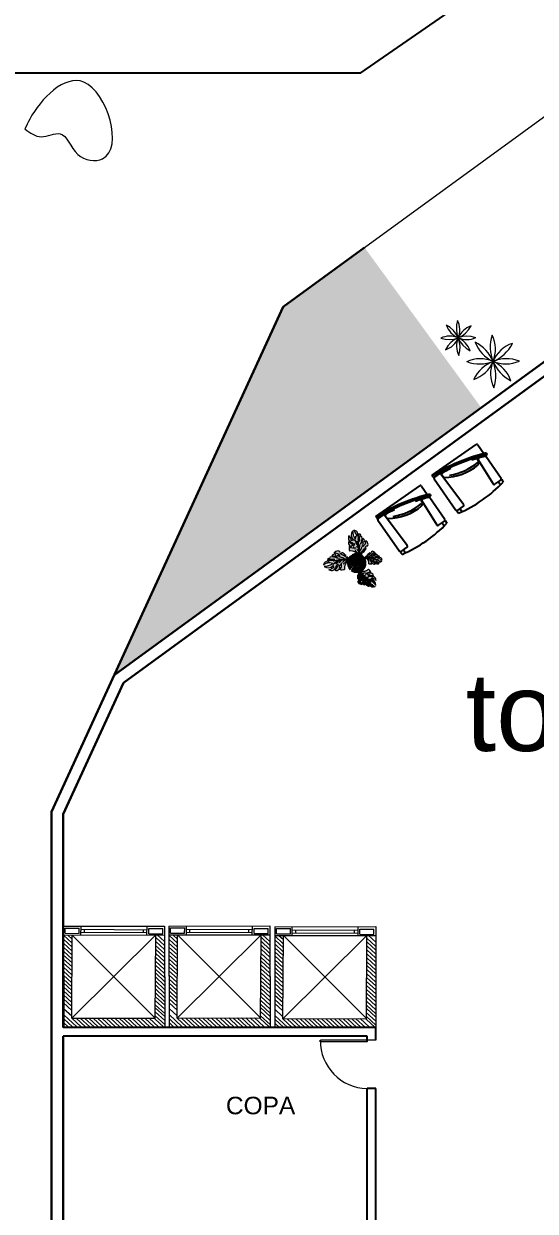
# Model space of a CAD drawing. Header units: metres. Extents: x 7 to 327053, y 40 to 7393807.
# Drawn here: x 326065.83 to 326074.59, y 7392806.51 to 7392826.85 of the extents above; entities that cross this region are included whole.
import ezdxf

# ---------------------------------------------------------------- set-up
doc = ezdxf.new("R2010")
doc.units = ezdxf.units.M
doc.linetypes.add('CONTINUA', pattern=[0])
doc.linetypes.add('DASHED', pattern=[19.05, 12.7, -6.35])
doc.layers.get('0').update_dxf_attribs({"lineweight": 18})
for name, color, linetype, lineweight in [('ESQUADRIA', 2, 'Continuous', 15), ('estofado', 7, 'Continuous', 25), ('linagrossa', 7, 'Continuous', 25), ('MÓVEIS', 7, 'Continuous', 13), ('PAREDE EXTERNA', 6, 'Continuous', 30), ('PAREDE INTERNA', 181, 'Continuous', 25), ('PISO', 254, 'Continuous', 9)]:
    doc.layers.add(name, color=color, linetype=linetype, lineweight=lineweight)
for name, color, linetype in [('MEBEL', 7, 'DASHED'), ('Piscina', 141, 'Continuous'), ('TEXTO', 2, 'Continuous')]:
    doc.layers.add(name, color=color, linetype=linetype)
doc.styles.get("Standard").update_dxf_attribs({"font": 'arial.ttf'})

# ---------------------------------------------------------------- blocks, each defined once
blk = doc.blocks.new('new block.dwg poltrona')
at = {"layer": 'MEBEL', "color": 7, "linetype": 'Continuous', "ltscale": 0.7}
for p, q in [((-704, 950), (-828, 516)), ((-703, 444), (-547, 904)), ((-695, 962), (-679, 1017)), ((-560, 929), (-679, 963)), ((-631, 950), (-614, 1011)), ((48, 734), (-109, 104)), ((27, 66), (205, 690)), ((192, 715), (72, 749)), ((144, 728), (161, 790)), ((144, 728), (161, 790)), ((204, 705), (219, 760)), ((204, 705), (205, 711)), ((-896, 276), (-846, 451)), ((-885, 480), (-867, 504)), ((0, 0), (-883, 252)), ((-95, 80), (2, 52)), ((10, 28), (0, 0)), ((10, 28), (18, 54))]:
    blk.add_line(p, q, dxfattribs=at)
for centre, radius, start, end in [((-685, 944), 20, 74.0623, 164.0623), ((-847, -1272), 2295, 62.3176, 85.807), ((-566, 910), 20, 341.2493, 74.0623), ((67, 730), 20, 74.0623, 166.8753), ((186, 695), 20, 344.0623, 74.0623), ((1160, 3194), 3398, 232.9996, 250.0441), ((1160, 3194), 3368, 232.9996, 250.0441), ((-856, -521), 1026, 88.4288, 90.6413), ((-809, 511), 20, 164.0623, 233.737), ((1160, 3194), 3348, 233.737, 235.5624), ((-722, 449), 20, 235.5624, 344.0623), ((-685, 424), 20, 166.0258, 236.345), ((-557, 392), 152, 147.8366, 166.0258), ((1160, 3194), 3348, 236.345, 237.7818), ((-643, 446), 50, 79.6415, 147.8366), ((-856, -521), 1006, 48.2769, 79.2573), ((-795, -385), 895, 39.3754, 79.6415), ((-877, 271), 20, 164.0623, 254.0876), ((1160, 3194), 3348, 244.2937, 247.2111), ((-129, 126), 20, 247.2111, 330.3808), ((-202, 167), 103, 330.3808, 2.1619), ((-89, 99), 20, 166.0798, 254.0623), ((-119, 170), 20, 2.1619, 39.3754), ((8, 71), 20, 254.0623, 344.0623)]:
    blk.add_arc(centre, radius, start, end, dxfattribs=at)
blk = doc.blocks.new('planta coqueiro')
at = {"layer": 'estofado', "ltscale": 0.1}
h = blk.add_hatch(color=75, dxfattribs=at)
h.set_gradient(color1=(108, 164, 86), color2=(102, 154, 81), one_color=1, tint=0.46, name='CYLINDER')
h.paths.add_polyline_path([(-1182.099, -50.289, 0.033062), (-1182.098, -50.233, -0.981895), (-1182.101, -50.198, 0.048855), (-1182.119, -50.117, -1.138233), (-1182.135, -50.077, 0.018864), (-1182.149, -50.048, 0.208979), (-1182.229, -50.035, -0.346636), (-1182.188, -50.146, -0.418428), (-1182.207, -50.127, 0.046427), (-1182.209, -50.105, -0.994855), (-1182.223, -50.067, 0.044381), (-1182.235, -50.05, 0.18118), (-1182.289, -50.043, -0.18833), (-1182.24, -50.143, 0.191426), (-1182.327, -50.038, -1.174476), (-1182.355, -50.033, 0.140528), (-1182.389, -50.049, -0.125367), (-1182.309, -50.107, -2.245001), (-1182.316, -50.124, -0.031976), (-1182.326, -50.122, 0.181425), (-1182.437, -50.046, 0.094503), (-1182.497, -50.069, -0.138196), (-1182.421, -50.091, -1.074478), (-1182.396, -50.11, -0.088291), (-1182.367, -50.152, -0.144087), (-1182.502, -50.093, 0.388768), (-1182.376, -50.186, -0.041945), (-1182.389, -50.194, -1.340573), (-1182.416, -50.203, -0.196063), (-1182.481, -50.189, 0.307628), (-1182.422, -50.247, 0.111291), (-1182.322, -50.218, -0.314907), (-1182.298, -50.23, -0.122145), (-1182.409, -50.261, 0.291545), (-1182.346, -50.298, 0.043027), (-1182.312, -50.288, -1.339402), (-1182.279, -50.271, 0.060072), (-1182.241, -50.24, -0.231117), (-1182.338, -50.314, 0.11449), (-1182.276, -50.362, -0.376746), (-1182.111, -50.305, 0.228124), (-1182.371, -50.167, -0.2613)])
h = blk.add_hatch(color=75, dxfattribs=at)
h.set_gradient(color1=(108, 164, 86), color2=(79, 120, 63), one_color=1, tint=0.36, name='CYLINDER')
h.paths.add_polyline_path([(-1181.861, -50.136, -0.314907), (-1181.873, -50.16, -0.122145), (-1181.904, -50.049, 0.291545), (-1181.941, -50.112, 0.043027), (-1181.931, -50.146, -1.339402), (-1181.914, -50.179, 0.060072), (-1181.883, -50.217, -0.231117), (-1181.957, -50.12, 0.11449), (-1182.005, -50.182, -0.376746), (-1181.948, -50.347, 0.228124), (-1181.81, -50.087, -0.2613), (-1181.932, -50.359, 0.033062), (-1181.876, -50.36, -0.981895), (-1181.841, -50.357, 0.048855), (-1181.76, -50.339, -1.138233), (-1181.72, -50.323, 0.018864), (-1181.691, -50.309, 0.208979), (-1181.678, -50.229, -0.346636), (-1181.789, -50.27, -0.418428), (-1181.77, -50.25, 0.046427), (-1181.748, -50.249, -0.994855), (-1181.71, -50.235, 0.044381), (-1181.693, -50.223, 0.18118), (-1181.686, -50.169, -0.18833), (-1181.786, -50.218, 0.191426), (-1181.681, -50.131, -1.174476), (-1181.676, -50.103, 0.140528), (-1181.692, -50.069, -0.125367), (-1181.75, -50.149, -2.245001), (-1181.767, -50.142, -0.031976), (-1181.765, -50.132, 0.181425), (-1181.689, -50.021, 0.094503), (-1181.712, -49.961, -0.138196), (-1181.734, -50.037, -1.074478), (-1181.753, -50.062, -0.088291), (-1181.795, -50.091, -0.144087), (-1181.736, -49.956, 0.388768), (-1181.829, -50.082, -0.041945), (-1181.837, -50.069, -1.340573), (-1181.846, -50.042, -0.196063), (-1181.832, -49.977, 0.307628), (-1181.89, -50.036, 0.111291)])
h = blk.add_hatch(color=35, dxfattribs=at)
h.set_gradient(color1=(166, 115, 84), color2=(109, 75, 55), one_color=1, tint=0.32, name='INVCYLINDER')
h.paths.add_polyline_path([(-1182.059, -50.411, 0.893253), (-1182.047, -50.407, 0.378604), (-1182.371, -50.167, -0.322151)])
h = blk.add_hatch(color=35, dxfattribs=at)
h.set_gradient(color1=(166, 115, 84), color2=(109, 75, 55), one_color=1, tint=0.32, name='INVCYLINDER')
h.paths.add_polyline_path([(-1181.81, -50.087, -0.309503), (-1182.039, -50.395, 0.839346), (-1182.034, -50.408, 0.363207)])
h = blk.add_hatch(color=9, dxfattribs=at)
h.set_gradient(color1=(185, 193, 193), color2=(81, 92, 92), one_color=1, tint=0.34, name='CURVED')
h.paths.add_polyline_path([(-1182.11, -50.307, 0.00155), (-1182.111, -50.305, 0.067559), (-1182.145, -50.296, 0.253608), (-1182.202, -50.432, -0.036817), (-1182.173, -50.425, -0.290631)])
h = blk.add_hatch(color=9, dxfattribs=at)
h.set_gradient(color1=(185, 193, 193), color2=(81, 92, 92), one_color=1, tint=0.34, name='CURVED')
h.paths.add_polyline_path([(-1182.172, -50.435, 0.03292), (-1182.2, -50.443, 0.221446), (-1182.125, -50.55, -0.019377), (-1182.1, -50.536, -0.005069), (-1182.098, -50.531, -0.256969)])
h = blk.add_hatch(color=33, dxfattribs=at)
h.set_gradient(color1=(179, 165, 128), color2=(150, 134, 90), one_color=1, tint=0.47)
h.paths.add_polyline_path([(-1182.159, -50.413, 1), (-1182.172, -50.413, 1)])
h = blk.add_hatch(color=33, dxfattribs=at)
h.set_gradient(color1=(179, 165, 128), color2=(150, 134, 90), one_color=1, tint=0.47)
h.paths.add_polyline_path([(-1182.13, -50.451, 1), (-1182.162, -50.451, 1)])
h = blk.add_hatch(color=33, dxfattribs=at)
h.set_gradient(color1=(179, 165, 128), color2=(150, 134, 90), one_color=1, tint=0.47)
h.paths.add_polyline_path([(-1182.144, -50.34, 1), (-1182.131, -50.34, 1)])
h = blk.add_hatch(color=33, dxfattribs=at)
h.set_gradient(color1=(179, 165, 128), color2=(150, 134, 90), one_color=1, tint=0.47)
edge = h.paths.add_edge_path()
edge.add_spline(control_points=[(-1182.129, -50.39), (-1182.13, -50.395), (-1182.133, -50.406), (-1182.111, -50.409), (-1182.1, -50.399), (-1182.085, -50.384), (-1182.102, -50.375), (-1182.103, -50.359), (-1182.119, -50.357), (-1182.127, -50.364), (-1182.137, -50.376), (-1182.126, -50.379), (-1182.128, -50.385), (-1182.129, -50.39)], knot_values=[0, 0, 0, 0, 0.013257, 0.026829, 0.049794, 0.061679, 0.077395, 0.091145, 0.103762, 0.116513, 0.127768, 0.131661, 0.143887, 0.143887, 0.143887, 0.143887], degree=3, periodic=0)
h = blk.add_hatch(color=33, dxfattribs=at)
h.set_gradient(color1=(179, 165, 128), color2=(150, 134, 90), one_color=1, tint=0.47)
h.paths.add_polyline_path([(-1182.121, -50.322, 1), (-1182.107, -50.322, 1)])
h = blk.add_hatch(color=35, dxfattribs=at)
h.set_gradient(color1=(166, 115, 84), color2=(109, 75, 55), one_color=1, tint=0.32, name='INVCYLINDER')
h.paths.add_polyline_path([(-1181.981, -50.403, 0.597045), (-1181.985, -50.4, 0.455658), (-1182.062, -50.79, -0.387777)])
h = blk.add_hatch(color=33, dxfattribs=at)
h.set_gradient(color1=(179, 165, 128), color2=(150, 134, 90), one_color=1, tint=0.47)
h.paths.add_polyline_path([(-1182.097, -50.413, 1), (-1182.11, -50.413, 1)])
h = blk.add_hatch(color=9, dxfattribs=at)
h.set_gradient(color1=(185, 193, 193), color2=(81, 92, 92), one_color=1, tint=0.34, name='CURVED')
h.paths.add_polyline_path([(-1181.946, -50.343, 0.06904), (-1181.938, -50.308, 0.288006), (-1182.098, -50.27, -0.011646), (-1182.099, -50.289, -0.009266), (-1182.093, -50.299, -0.341204)])
h = blk.add_hatch(color=33, dxfattribs=at)
h.set_gradient(color1=(179, 165, 128), color2=(150, 134, 90), one_color=1, tint=0.47)
h.paths.add_polyline_path([(-1182.076, -50.401, 1), (-1182.095, -50.401, 1)])
h = blk.add_hatch(color=33, dxfattribs=at)
h.set_gradient(color1=(179, 165, 128), color2=(150, 134, 90), one_color=1, tint=0.47)
h.paths.add_polyline_path([(-1182.075, -50.437, 1), (-1182.088, -50.437, 1)])
h = blk.add_hatch(color=9, dxfattribs=at)
h.set_gradient(color1=(185, 193, 193), color2=(81, 92, 92), one_color=1, tint=0.34, name='CURVED')
h.paths.add_polyline_path([(-1181.925, -50.436, -0.449638), (-1182.083, -50.536, 0.000699), (-1182.084, -50.537, 0.072477), (-1182.073, -50.568, 0.40511), (-1181.897, -50.445, 0.032975)])
h = blk.add_hatch(color=33, dxfattribs=at)
h.set_gradient(color1=(179, 165, 128), color2=(150, 134, 90), one_color=1, tint=0.47)
h.paths.add_polyline_path([(-1182.059, -50.452, 1), (-1182.079, -50.452, 1)])
h = blk.add_hatch(color=33, dxfattribs=at)
h.set_gradient(color1=(179, 165, 128), color2=(150, 134, 90), one_color=1, tint=0.47)
h.paths.add_polyline_path([(-1182.077, -50.311, 1), (-1182.045, -50.311, 1)])
h = blk.add_hatch(color=33, dxfattribs=at)
h.set_gradient(color1=(179, 165, 128), color2=(150, 134, 90), one_color=1, tint=0.47)
h.paths.add_polyline_path([(-1182.056, -50.426, 1), (-1182.069, -50.426, 1)])
h = blk.add_hatch(color=33, dxfattribs=at)
h.set_gradient(color1=(179, 165, 128), color2=(150, 134, 90), one_color=1, tint=0.47)
h.paths.add_polyline_path([(-1182.03, -50.375, 1), (-1182.05, -50.375, 1)])
h = blk.add_hatch(color=33, dxfattribs=at)
h.set_gradient(color1=(179, 165, 128), color2=(150, 134, 90), one_color=1, tint=0.47)
h.paths.add_polyline_path([(-1182.035, -50.42, 1), (-1182.048, -50.42, 1)])
h = blk.add_hatch(color=33, dxfattribs=at)
h.set_gradient(color1=(179, 165, 128), color2=(150, 134, 90), one_color=1, tint=0.47)
h.paths.add_polyline_path([(-1182.024, -50.337, 1), (-1181.992, -50.337, 1)])
h = blk.add_hatch(color=33, dxfattribs=at)
h.set_gradient(color1=(179, 165, 128), color2=(150, 134, 90), one_color=1, tint=0.47)
h.paths.add_polyline_path([(-1182.007, -50.444, 1), (-1182.02, -50.444, 1)])
h = blk.add_hatch(color=35, dxfattribs=at)
h.set_gradient(color1=(166, 115, 84), color2=(109, 75, 55), one_color=1, tint=0.32, name='INVCYLINDER')
h.paths.add_polyline_path([(-1181.763, -50.601, 0.456534), (-1182.009, -50.428, 0.533976), (-1182.008, -50.431, -0.385852)])
h = blk.add_hatch(color=33, dxfattribs=at)
h.set_gradient(color1=(179, 165, 128), color2=(150, 134, 90), one_color=1, tint=0.47)
h.paths.add_polyline_path([(-1181.985, -50.442, 1), (-1182.004, -50.442, 1)])
h = blk.add_hatch(color=33, dxfattribs=at)
h.set_gradient(color1=(179, 165, 128), color2=(150, 134, 90), one_color=1, tint=0.47)
h.paths.add_polyline_path([(-1181.944, -50.396, 1), (-1181.964, -50.396, 1)])
h = blk.add_hatch(color=33, dxfattribs=at)
h.set_gradient(color1=(179, 165, 128), color2=(150, 134, 90), one_color=1, tint=0.47)
h.paths.add_polyline_path([(-1181.932, -50.451, 1), (-1181.964, -50.451, 1)])
h = blk.add_hatch(color=33, dxfattribs=at)
h.set_gradient(color1=(179, 165, 128), color2=(150, 134, 90), one_color=1, tint=0.47)
h.paths.add_polyline_path([(-1181.926, -50.41, 1), (-1181.946, -50.41, 1)])
h = blk.add_hatch(color=9, dxfattribs=at)
h.set_gradient(color1=(185, 193, 193), color2=(81, 92, 92), one_color=1, tint=0.34, name='CURVED')
h.paths.add_polyline_path([(-1181.932, -50.359, -0.003321), (-1181.936, -50.361, -0.134103), (-1181.923, -50.426, -0.036923), (-1181.895, -50.433, 0.121396), (-1181.904, -50.36, -0.016535)])
h = blk.add_hatch(color=75, dxfattribs=at)
h.set_gradient(color1=(108, 164, 86), color2=(154, 193, 138), one_color=1, tint=0.65, name='HEMISPHERICAL')
h.paths.add_polyline_path([(-1181.772, -50.481, -0.346636), (-1181.696, -50.493, 0.208979), (-1181.715, -50.443, 0.018864), (-1181.735, -50.438, -1.138233), (-1181.763, -50.433, 0.048855), (-1181.816, -50.431, -0.981895), (-1181.84, -50.434, 0.033062), (-1181.875, -50.442, -0.2613), (-1181.763, -50.601, 0.228124), (-1181.884, -50.451, -0.376746), (-1181.9, -50.564, 0.11449), (-1181.862, -50.597, -0.231117), (-1181.826, -50.526, 0.060072), (-1181.841, -50.554, -1.339402), (-1181.848, -50.578, 0.043027), (-1181.85, -50.6, 0.291545), (-1181.819, -50.637, -0.122145), (-1181.813, -50.561, -0.314907), (-1181.802, -50.575, 0.111291), (-1181.808, -50.643, 0.307628), (-1181.764, -50.673, -0.196063), (-1181.781, -50.634, -1.340573), (-1181.778, -50.615, -0.041945), (-1181.775, -50.606, 0.388768), (-1181.7, -50.675, -0.144087), (-1181.754, -50.596, -0.088291), (-1181.724, -50.61, -1.074478), (-1181.708, -50.623, -0.138196), (-1181.685, -50.669, 0.094503), (-1181.678, -50.628, 0.181425), (-1181.74, -50.566, -0.031976), (-1181.742, -50.56, -2.245001), (-1181.733, -50.553, -0.125367), (-1181.685, -50.598, 0.140528), (-1181.68, -50.573, -1.174476), (-1181.686, -50.556, 0.191426), (-1181.764, -50.514, -0.18833), (-1181.694, -50.533, 0.18118), (-1181.705, -50.499, 0.044381), (-1181.718, -50.493, -0.994855), (-1181.743, -50.489, 0.046425), (-1181.758, -50.491, -0.418546)])
h = blk.add_hatch(color=75, dxfattribs=at)
h.set_gradient(color1=(108, 164, 86), color2=(128, 178, 108), one_color=1, tint=0.56, name='CYLINDER')
h.paths.add_polyline_path([(-1182.107, -50.557, -0.021499), (-1182.1, -50.536, 0.033062), (-1182.142, -50.561, -0.981895), (-1182.166, -50.579, 0.048855), (-1182.216, -50.63, -1.138233), (-1182.238, -50.661, 0.018864), (-1182.253, -50.684, 0.208979), (-1182.225, -50.749, -0.346636), (-1182.163, -50.667, -0.218356), (-1182.116, -50.605, -0.045186), (-1182.108, -50.558, -0.00127), (-1182.108, -50.558, -0.001036)])
h = blk.add_hatch(color=75, dxfattribs=at)
h.set_gradient(color1=(108, 164, 86), color2=(128, 178, 108), one_color=1, tint=0.56, name='CYLINDER')
h.paths.add_polyline_path([(-1182.168, -50.69, 0.046427), (-1182.183, -50.702, -0.994855), (-1182.204, -50.729, 0.044381), (-1182.211, -50.746, 0.18118), (-1182.191, -50.789, -0.18833), (-1182.141, -50.707, 0.191426), (-1182.177, -50.818, -0.461932), (-1182.159, -50.824, -0.164855), (-1182.111, -50.685, -0.076989), (-1182.116, -50.605, 0.218356), (-1182.163, -50.667, -0.418428)])
h = blk.add_hatch(color=33, dxfattribs=at)
h.set_gradient(color1=(179, 165, 128), color2=(150, 134, 90), one_color=1, tint=0.47)
h.paths.add_polyline_path([(-1182.131, -50.478, 1), (-1182.151, -50.478, 1)])
h = blk.add_hatch(color=33, dxfattribs=at)
h.set_gradient(color1=(179, 165, 128), color2=(150, 134, 90), one_color=1, tint=0.47)
edge = h.paths.add_edge_path()
edge.add_spline(control_points=[(-1182.116, -50.507), (-1182.113, -50.511), (-1182.108, -50.521), (-1182.09, -50.509), (-1182.088, -50.494), (-1182.087, -50.473), (-1182.105, -50.478), (-1182.116, -50.466), (-1182.13, -50.476), (-1182.132, -50.486), (-1182.131, -50.501), (-1182.121, -50.496), (-1182.118, -50.502), (-1182.116, -50.507)], knot_values=[0, 0, 0, 0, 0.013257, 0.026829, 0.049794, 0.061679, 0.077395, 0.091145, 0.103762, 0.116513, 0.127768, 0.131661, 0.143887, 0.143887, 0.143887, 0.143887], degree=3, periodic=0)
h = blk.add_hatch(color=75, dxfattribs=at)
h.set_gradient(color1=(108, 164, 86), color2=(128, 178, 108), one_color=1, tint=0.56, name='CYLINDER')
h.paths.add_polyline_path([(-1181.971, -50.697, 0.11449), (-1181.965, -50.63, -0.376746), (-1182.084, -50.537, 0.228124), (-1182.062, -50.79, -0.289779), (-1182.055, -50.92, 0.388768), (-1182.046, -50.785, -0.041945), (-1182.034, -50.79, -1.340573), (-1182.015, -50.806, -0.196063), (-1181.995, -50.859, 0.307628), (-1181.981, -50.79, 0.111291), (-1182.048, -50.731, -0.314907), (-1182.051, -50.707, -0.122145), (-1181.976, -50.774, 0.291545), (-1181.979, -50.71, 0.043027), (-1182.002, -50.691, -1.339402), (-1182.03, -50.674, 0.060072), (-1182.07, -50.662, -0.231117)])
h = blk.add_hatch(color=33, dxfattribs=at)
h.set_gradient(color1=(179, 165, 128), color2=(150, 134, 90), one_color=1, tint=0.47)
edge = h.paths.add_edge_path()
edge.add_spline(control_points=[(-1182.03, -50.481), (-1182.035, -50.48), (-1182.045, -50.477), (-1182.049, -50.499), (-1182.039, -50.51), (-1182.024, -50.525), (-1182.015, -50.508), (-1181.999, -50.508), (-1181.997, -50.491), (-1182.004, -50.483), (-1182.015, -50.473), (-1182.018, -50.484), (-1182.025, -50.483), (-1182.03, -50.481)], knot_values=[0, 0, 0, 0, 0.013257, 0.026829, 0.049794, 0.061679, 0.077395, 0.091145, 0.103762, 0.116513, 0.127768, 0.131661, 0.143887, 0.143887, 0.143887, 0.143887], degree=3, periodic=0)
h = blk.add_hatch(color=33, dxfattribs=at)
h.set_gradient(color1=(179, 165, 128), color2=(150, 134, 90), one_color=1, tint=0.47)
h.paths.add_polyline_path([(-1181.959, -50.487, 1), (-1181.991, -50.487, 1)])
h = blk.add_hatch(color=75, dxfattribs=at)
h.set_gradient(color1=(108, 164, 86), color2=(128, 178, 108), one_color=1, tint=0.56, name='CYLINDER')
h.paths.add_polyline_path([(-1182.116, -50.778, 0.181425), (-1182.119, -50.894, 0.094503), (-1182.075, -50.927, -0.138196), (-1182.094, -50.862, -1.074478), (-1182.092, -50.835, -0.088291), (-1182.075, -50.794, -0.144087), (-1182.055, -50.92, 0.289779), (-1182.062, -50.79, -0.111568), (-1182.111, -50.685, 0.164855), (-1182.159, -50.824, -0.461932), (-1182.167, -50.841, 0.140528), (-1182.14, -50.859, -0.125367), (-1182.135, -50.773, -2.245001), (-1182.119, -50.771, -0.031976)])
at = {"layer": 'estofado', "lineweight": 5, "ltscale": 0.1}
for centre, radius in [((-1182.165, -50.413), 0.00652), ((-1182.148, -50.393), 0.0161), ((-1182.146, -50.451), 0.0161), ((-1182.141, -50.369), 0.00652), ((-1182.138, -50.34), 0.00652), ((-1182.131, -50.356), 0.00652), ((-1182.131, -50.412), 0.00652), ((-1182.119, -50.442), 0.00987), ((-1182.112, -50.342), 0.00987), ((-1182.114, -50.322), 0.00652), ((-1182.103, -50.413), 0.00652), ((-1182.096, -50.355), 0.00987), ((-1182.099, -50.442), 0.00652), ((-1182.089, -50.372), 0.00652), ((-1182.086, -50.401), 0.00987), ((-1182.088, -50.419), 0.00652), ((-1182.082, -50.437), 0.00652), ((-1182.072, -50.414), 0.00652), ((-1182.069, -50.452), 0.00987), ((-1182.061, -50.311), 0.0161), ((-1182.063, -50.426), 0.00652), ((-1182.058, -50.344), 0.00652), ((-1182.052, -50.436), 0.00652), ((-1182.051, -50.361), 0.00652), ((-1182.04, -50.375), 0.00987), ((-1182.041, -50.42), 0.00652), ((-1182.037, -50.349), 0.00987), ((-1182.032, -50.326), 0.00987), ((-1182.02, -50.306), 0.00987), ((-1182.023, -50.414), 0.00652), ((-1182.018, -50.367), 0.00987), ((-1182.008, -50.337), 0.0161), ((-1182.014, -50.444), 0.00652), ((-1181.999, -50.364), 0.00652), ((-1181.995, -50.442), 0.00987), ((-1181.981, -50.354), 0.00987), ((-1181.978, -50.328), 0.00987), ((-1181.981, -50.414), 0.00652), ((-1181.972, -50.397), 0.00652), ((-1181.963, -50.412), 0.00652), ((-1181.954, -50.396), 0.00987), ((-1181.948, -50.451), 0.0161), ((-1181.94, -50.38), 0.00652), ((-1181.936, -50.41), 0.00987), ((-1182.141, -50.478), 0.00987), ((-1182.097, -50.461), 0.00652), ((-1182.055, -50.517), 0.00987), ((-1182.025, -50.463), 0.00987), ((-1182.011, -50.525), 0.00652), ((-1181.997, -50.467), 0.00987), ((-1181.989, -50.515), 0.00652), ((-1181.975, -50.487), 0.0161), ((-1181.975, -50.457), 0.00987)]:
    blk.add_circle(centre, radius, dxfattribs=at)
for centre, radius, start, end in [((-1182.345, -50.101), 0.0691, 98.3059, 130.3029), ((-1182.341, -50.038), 0.0143, 160.6631, 359.0131), ((-1182.204, -50.133), 0.102, 56.9429, 104.1578), ((-1182.279, -50.116), 0.0958, 341.9118, 58.3844), ((-1181.817, -50.049), 0.0733, 101.2825, 169.6799), ((-1181.759, -50.027), 0.088, 145.305, 189.6765), ((-1181.714, -50.069), 0.116, 101.0186, 185.9966), ((-1181.535, -50.124), 0.262, 140.0122, 172.8088), ((-1181.875, -49.975), 0.191, 304.8613, 345.9935), ((-1181.857, -49.96), 0.146, 327.8752, 359.3481), ((-1181.857, -50.05), 0.171, 9.8207, 31.4151), ((-1182.334, -49.892), 0.262, 230.0122, 262.8088), ((-1182.389, -50.071), 0.116, 191.0186, 275.9966), ((-1182.408, -50.214), 0.171, 99.8207, 121.4151), ((-1182.498, -50.214), 0.146, 57.8752, 89.3481), ((-1182.431, -50.116), 0.088, 235.305, 279.6765), ((-1182.409, -50.174), 0.0733, 191.2825, 259.6799), ((-1182.483, -50.232), 0.191, 34.8613, 75.9935), ((-1182.436, -50.011), 0.236, 273.393, 298.7944), ((-1182.408, -50.1), 0.0158, 317.5673, 145.7919), ((-1182.401, -50.202), 0.0148, 182.4292, 35.5449), ((-1182.416, -50.02), 0.241, 271.7055, 299.5612), ((-1182.498, -50.214), 0.146, 25.3016, 45.484), ((-1182.464, -50.235), 0.201, 39.7257, 68.3087), ((-1182.415, -50.199), 0.184, 17.9062, 61.2534), ((-1182.311, -50.045), 0.079, 259.0186, 266.3445), ((-1182.319, -50.241), 0.0239, 28.8789, 98.7972), ((-1182.291, -50.07), 0.123, 255.9423, 283.4167), ((-1182.305, -50.118), 0.0122, 205.201, 109.1617), ((-1182.33, -50.231), 0.0897, 36.1411, 80.3873), ((-1182.271, -50.118), 0.0778, 62.1153, 103.1932), ((-1182.393, -50.155), 0.153, 4.6076, 47.2701), ((-1182.248, -50.087), 0.127, 262.3137, 283.7119), ((-1182.311, -50.256), 0.119, 28.6905, 56.0246), ((-1182.216, -50.086), 0.02, 110.1108, 289.5198), ((-1182.326, -50.126), 0.119, 29.481, 39.6456), ((-1182.326, -50.126), 0.119, 359.2754, 10.1496), ((-1182.188, -50.127), 0.0192, 181.0153, 270.3634), ((-1182.299, -50.254), 0.144, 9.4944, 41.5537), ((-1182.457, -50.28), 0.342, 1.9256, 26.9542), ((-1182.129, -50.098), 0.0219, 103.7865, 298.5822), ((-1182.521, -50.25), 0.423, 24.1234, 28.4463), ((-1182.521, -50.25), 0.423, 7.0576, 18.2453), ((-1182.099, -50.216), 0.018, 95.6708, 273.5772), ((-1182.521, -50.25), 0.423, 354.6159, 2.1904), ((-1181.848, -50.253), 0.172, 129.608, 155.7334), ((-1182.07, -50.297), 0.132, 337.7465, 60.3213), ((-1181.821, -50.092), 0.139, 191.5061, 243.5602), ((-1181.873, -50.109), 0.0684, 117.2921, 182.3073), ((-1181.743, -50.071), 0.202, 191.8137, 201.6687), ((-1181.917, -50.16), 0.0198, 280.5489, 133.5686), ((-1181.516, -50.262), 0.408, 174.4084, 188.6615), ((-1181.743, -50.071), 0.202, 212.4488, 226.1997), ((-1181.663, -50.042), 0.241, 181.7055, 209.5612), ((-1181.779, -50.264), 0.112, 165.544, 193.8081), ((-1181.654, -50.022), 0.236, 183.393, 208.7944), ((-1181.884, -50.139), 0.0239, 298.8789, 8.7972), ((-1181.846, -50.057), 0.0148, 92.4292, 305.5449), ((-1181.73, -50.21), 0.127, 172.3137, 193.7119), ((-1181.899, -50.147), 0.119, 298.6905, 326.0246), ((-1181.713, -50.167), 0.123, 165.9423, 193.4167), ((-1181.874, -50.128), 0.0897, 306.1411, 350.3873), ((-1181.857, -49.96), 0.146, 295.3016, 315.484), ((-1181.759, -50.179), 0.0958, 251.9118, 328.3844), ((-1181.842, -50.043), 0.184, 287.9062, 331.2534), ((-1181.798, -50.065), 0.153, 274.6076, 317.2701), ((-1181.761, -50.153), 0.0122, 115.201, 19.1617), ((-1181.688, -50.147), 0.079, 169.0186, 176.3445), ((-1181.743, -50.05), 0.0158, 227.5673, 55.7919), ((-1181.878, -49.994), 0.201, 309.7257, 338.3087), ((-1181.729, -50.242), 0.02, 20.1108, 199.5198), ((-1181.769, -50.131), 0.119, 299.481, 309.6456), ((-1181.681, -50.117), 0.0143, 70.6631, 269.0131), ((-1181.761, -50.187), 0.0778, 332.1153, 13.1932), ((-1181.744, -50.113), 0.0691, 8.3059, 40.3029), ((-1181.776, -50.254), 0.102, 326.9429, 14.1578), ((-1182.349, -50.23), 0.0684, 207.2921, 272.3073), ((-1182.387, -50.1), 0.202, 281.8137, 291.6687), ((-1182.366, -50.178), 0.139, 281.5061, 333.5602), ((-1182.205, -50.204), 0.172, 219.608, 245.7334), ((-1182.298, -50.274), 0.0198, 10.5489, 223.5686), ((-1182.387, -50.1), 0.202, 302.4488, 316.1997), ((-1182.161, -50.427), 0.132, 67.7465, 150.3213), ((-1182.196, -49.873), 0.408, 264.4084, 278.6615), ((-1182.194, -50.136), 0.112, 255.544, 283.8081), ((-1181.893, -49.937), 0.423, 264.6159, 272.1904), ((-1181.923, -50.001), 0.342, 271.9256, 296.9542), ((-1181.859, -50.359), 0.018, 5.6708, 183.5772), ((-1181.798, -50.707), 0.276, 98.7346, 106.3091), ((-1181.897, -50.159), 0.144, 279.4944, 311.5537), ((-1181.893, -49.937), 0.423, 277.0576, 288.2453), ((-1181.828, -50.432), 0.0117, 187.3478, 5.2542), ((-1181.798, -50.707), 0.276, 82.6797, 93.8675), ((-1181.77, -50.27), 0.0192, 91.0153, 180.3634), ((-1181.769, -50.131), 0.119, 269.2754, 280.1496), ((-1181.741, -50.329), 0.0219, 13.7865, 208.5822), ((-1181.749, -50.437), 0.0143, 162.3428, 357.1385), ((-1181.798, -50.707), 0.276, 72.4788, 76.8016), ((-1181.893, -49.937), 0.423, 294.1234, 298.4463), ((-1182.225, -50.647), 0.0189, 226.5625, 61.3582), ((-1181.932, -50.86), 0.366, 129.8335, 141.0213), ((-1181.939, -50.8), 0.295, 124.7016, 149.7302), ((-1182.154, -50.57), 0.0155, 218.4468, 36.3532), ((-1182.072, -50.687), 0.0934, 118.5185, 167.7887), ((-1181.932, -50.86), 0.366, 117.3918, 124.9664), ((-1182.167, -50.676), 0.097, 18.3199, 46.584), ((-1182.358, -50.8), 0.352, 27.1843, 41.4375), ((-1181.971, -50.516), 0.114, 190.5225, 273.0973), ((-1182.113, -50.652), 0.149, 342.384, 8.5094), ((-1181.956, -50.498), 0.0862, 310.6037, 33.1785), ((-1181.808, -50.499), 0.112, 215.1916, 241.317), ((-1181.597, -50.452), 0.266, 182.2635, 196.5166), ((-1181.771, -50.598), 0.0907, 127.3648, 179.419), ((-1181.825, -50.67), 0.223, 73.9708, 98.9994), ((-1181.718, -50.603), 0.132, 169.2563, 179.1113), ((-1181.806, -50.594), 0.0446, 188.6177, 253.6329), ((-1181.841, -50.567), 0.0129, 237.3565, 90.3761), ((-1181.718, -50.603), 0.132, 144.7254, 158.4763), ((-1181.765, -50.483), 0.0732, 177.1169, 205.3811), ((-1181.828, -50.565), 0.0939, 59.3713, 91.4307), ((-1181.664, -50.611), 0.157, 161.3638, 189.2195), ((-1181.817, -50.576), 0.0156, 2.1278, 72.0461), ((-1181.727, -50.512), 0.0829, 177.2131, 198.6113), ((-1181.656, -50.623), 0.154, 162.1306, 187.5321), ((-1181.763, -50.625), 0.0478, 201.2451, 269.6425), ((-1181.828, -50.573), 0.0778, 44.9004, 72.2346), ((-1181.782, -50.624), 0.00968, 65.3802, 278.4959), ((-1181.711, -50.537), 0.08, 177.5084, 204.9827), ((-1181.81, -50.582), 0.0585, 20.5377, 64.784), ((-1181.724, -50.632), 0.0574, 181.2486, 225.62), ((-1181.7, -50.6), 0.0754, 184.9285, 269.9064), ((-1181.742, -50.535), 0.0624, 42.5406, 119.0132), ((-1181.76, -50.478), 0.0125, 190.5617, 279.9097), ((-1181.753, -50.613), 0.0997, 53.655, 96.3174), ((-1181.778, -50.633), 0.12, 39.6716, 83.0188), ((-1181.742, -50.567), 0.0776, 90.7754, 101.6496), ((-1181.778, -50.688), 0.0951, 55.441, 75.6234), ((-1181.592, -50.543), 0.171, 198.1162, 230.9128), ((-1181.74, -50.552), 0.00795, 351.7633, 255.7241), ((-1181.73, -50.491), 0.013, 171.4053, 350.8142), ((-1181.693, -50.547), 0.0515, 194.5805, 201.9064), ((-1181.791, -50.68), 0.125, 24.9315, 66.0637), ((-1181.796, -50.668), 0.131, 32.6164, 61.1993), ((-1181.716, -50.616), 0.0103, 315.1331, 143.3577), ((-1181.742, -50.567), 0.0776, 61.2795, 71.4441), ((-1181.762, -50.489), 0.0663, 356.7672, 43.9821), ((-1181.778, -50.688), 0.0951, 11.5769, 43.0498), ((-1181.745, -50.531), 0.0507, 357.7319, 38.8097), ((-1181.684, -50.565), 0.00931, 101.912, 300.2619), ((-1181.725, -50.575), 0.0451, 330.6221, 2.6192), ((-1181.789, -50.63), 0.111, 339.51, 1.1043), ((-1181.932, -50.86), 0.366, 146.8994, 151.2222), ((-1182.165, -50.685), 0.0878, 179.7189, 226.9338), ((-1182.142, -50.747), 0.0827, 104.6878, 181.1604), ((-1182.113, -50.777), 0.103, 152.2569, 162.4215), ((-1182.144, -50.74), 0.0672, 184.8913, 225.9691), ((-1182.194, -50.715), 0.0173, 232.8868, 52.2957), ((-1182.061, -50.811), 0.132, 127.3836, 170.046), ((-1182.113, -50.777), 0.103, 122.0514, 132.9256), ((-1182.018, -50.807), 0.159, 140.6821, 184.0293), ((-1182.17, -50.829), 0.0123, 283.4391, 121.789), ((-1182.177, -50.676), 0.0166, 303.7913, 33.1393), ((-1182.122, -50.802), 0.0597, 221.0818, 253.0788), ((-1181.93, -50.824), 0.228, 142.4479, 179.8931), ((-1181.969, -50.825), 0.173, 162.5017, 191.0846), ((-1182.128, -50.765), 0.0105, 327.9769, 231.9376), ((-1182.026, -50.705), 0.103, 151.4664, 178.8006), ((-1181.963, -50.841), 0.165, 157.6373, 198.7695), ((-1182.179, -50.804), 0.0682, 21.7946, 29.1205), ((-1182.035, -50.73), 0.0775, 158.917, 203.1632), ((-1182.094, -50.848), 0.0136, 80.3433, 268.5678), ((-1182.178, -50.738), 0.11, 25.0896, 46.4879), ((-1182.17, -50.777), 0.106, 18.7183, 46.1926), ((-1181.968, -50.86), 0.126, 148.0776, 168.26), ((-1182.279, -50.891), 0.226, 352.7882, 25.5848), ((-1182.057, -50.781), 0.12, 44.282, 96.3362), ((-1182.103, -50.833), 0.175, 65.2247, 78.9756), ((-1182.161, -50.861), 0.121, 330.9322, 35.574), ((-1182.124, -50.848), 0.0998, 313.7946, 38.7725), ((-1182.033, -50.717), 0.0207, 151.6549, 221.5732), ((-1182.148, -50.892), 0.208, 34.4815, 62.3371), ((-1182.145, -50.91), 0.204, 36.1689, 61.5704), ((-1182.018, -50.687), 0.0171, 133.3249, 346.3445), ((-1182.022, -50.795), 0.0128, 305.2051, 158.3208), ((-1182.071, -50.857), 0.076, 358.081, 42.4524), ((-1182.103, -50.833), 0.175, 44.5897, 54.4447), ((-1182.039, -50.814), 0.0633, 314.0585, 22.4559), ((-1182.027, -50.744), 0.0591, 330.0681, 35.0833), ((-1182.011, -50.795), 0.147, 222.5967, 244.191), ((-1181.968, -50.86), 0.126, 180.6511, 212.1241)]:
    blk.add_arc(centre, radius, start, end, dxfattribs=at)
at = {"layer": 'estofado', "ltscale": 0.1}
for centre, radius, start, end in [((-1182.431, -50.116), 0.088, 298.2976, 307.9049), ((-1181.759, -50.027), 0.088, 208.2976, 217.9049), ((-1182.048, -50.416), 0.154, 129.0122, 185.9347), ((-1182.048, -50.416), 0.125, 119.3518, 184.1737), ((-1182.048, -50.416), 0.125, 188.82, 246.4657), ((-1182.048, -50.416), 0.154, 44.5248, 108.7916), ((-1182.048, -50.416), 0.125, 35.4554, 110.8148), ((-1182.048, -50.416), 0.125, 253.7485, 350.5904), ((-1182.048, -50.416), 0.125, 355.3819, 25.9338), ((-1182.048, -50.416), 0.154, 353.3979, 21.0844), ((-1182.048, -50.416), 0.154, 190.2712, 240.2168), ((-1182.048, -50.416), 0.154, 247.0716, 247.3627), ((-1182.048, -50.416), 0.154, 260.7676, 348.9809), ((-1181.724, -50.632), 0.0574, 153.0201, 162.6275), ((-1182.071, -50.857), 0.076, 61.0735, 70.6809)]:
    blk.add_arc(centre, radius, start, end, dxfattribs=at)
at = {"layer": 'estofado', "lineweight": 20, "ltscale": 0.1}
for centre, radius, start, end in [((-1182.345, -50.471), 0.305, 12.0191, 95.0453), ((-1182.384, -50.506), 0.34, 16.3708, 87.7964), ((-1182.149, -50.074), 0.34, 289.0066, 357.7964), ((-1182.114, -50.113), 0.305, 284.942, 5.0453), ((-1181.854, -50.629), 0.263, 120.0005, 217.8213), ((-1181.81, -50.641), 0.293, 125.7916, 210.5723), ((-1182.094, -50.43), 0.00207, 308.368, 92.3311), ((-1182.053, -50.408), 0.00637, 203.8853, 8.3312), ((-1182.035, -50.401), 0.00703, 117.5535, 273.9476), ((-1182.008, -50.43), 0.00207, 87.6689, 231.632), ((-1181.979, -50.651), 0.221, 13.1287, 97.9094), ((-1181.961, -50.621), 0.199, 5.8797, 103.7005), ((-1181.984, -50.403), 0.00274, 352.069, 136.0321)]:
    blk.add_arc(centre, radius, start, end, dxfattribs=at)
at = {"layer": 'estofado', "lineweight": 5, "ltscale": 0.1}
for points in [[(-1182.129, -50.39), (-1182.129, -50.403), (-1182.116, -50.407), (-1182.097, -50.396), (-1182.09, -50.386), (-1182.1, -50.373), (-1182.106, -50.361), (-1182.118, -50.359), (-1182.129, -50.366), (-1182.133, -50.376), (-1182.13, -50.378), (-1182.129, -50.39)], [(-1182.116, -50.507), (-1182.107, -50.517), (-1182.095, -50.511), (-1182.088, -50.489), (-1182.089, -50.477), (-1182.105, -50.475), (-1182.117, -50.469), (-1182.128, -50.476), (-1182.131, -50.488), (-1182.128, -50.499), (-1182.124, -50.498), (-1182.116, -50.507)], [(-1182.03, -50.481), (-1182.043, -50.481), (-1182.047, -50.494), (-1182.035, -50.514), (-1182.025, -50.52), (-1182.013, -50.511), (-1182.001, -50.505), (-1181.998, -50.492), (-1182.006, -50.482), (-1182.016, -50.477), (-1182.018, -50.481), (-1182.03, -50.481)]]:
    blk.add_spline(points, degree=3, dxfattribs=at)
blk = doc.blocks.new('arbusto 2')
at = {"color": 3}
for centre, radius, start, end in [((-0.388, 0.15), 0.416, 296.6619, 21.1127), ((0.328, 0.15), 0.361, 155.4509, 253.6474), ((-0.15, 0.339), 0.37, 246.1127, 341.6619), ((0.15, 0.402), 0.429, 208.6474, 290.4509), ((-0.328, -0.15), 0.361, 335.4509, 73.6474), ((0.388, -0.15), 0.416, 116.6619, 201.1127), ((-0.15, -0.402), 0.429, 28.6474, 110.4509), ((0.15, -0.339), 0.37, 66.1127, 161.6619)]:
    blk.add_arc(centre, radius, start, end, dxfattribs=at)
blk = doc.blocks.new('Elevador')
at = {"linetype": 'CONTINUA'}
for p, q in [((326069.655, 7392813.644), (326068.942, 7392812.068)), ((326071.227, 7392812.932), (326069.655, 7392813.644)), ((326070.514, 7392811.356), (326068.942, 7392812.068))]:
    blk.add_line(p, q, dxfattribs=at)
at = {"color": 0}
for p, q in [((326069.563, 7392813.439), (326069.845, 7392813.558)), ((326069.593, 7392813.506), (326069.783, 7392813.586)), ((326069.623, 7392813.573), (326069.721, 7392813.614)), ((326069.767, 7392813.442), (326069.941, 7392813.515)), ((326069.857, 7392813.4), (326070.031, 7392813.474)), ((326069.472, 7392813.238), (326069.673, 7392813.323)), ((326069.502, 7392813.305), (326069.704, 7392813.39)), ((326069.532, 7392813.372), (326069.734, 7392813.457)), ((326069.918, 7392813.372), (326070.093, 7392813.446)), ((326069.98, 7392813.343), (326070.155, 7392813.418)), ((326070.041, 7392813.315), (326070.218, 7392813.389)), ((326070.103, 7392813.287), (326070.28, 7392813.361)), ((326070.164, 7392813.258), (326070.342, 7392813.333)), ((326070.225, 7392813.23), (326070.404, 7392813.305)), ((326070.287, 7392813.202), (326070.466, 7392813.277)), ((326069.38, 7392813.037), (326069.582, 7392813.122)), ((326069.411, 7392813.104), (326069.613, 7392813.189)), ((326069.441, 7392813.171), (326069.643, 7392813.256)), ((326070.348, 7392813.173), (326070.528, 7392813.249)), ((326070.41, 7392813.145), (326070.59, 7392813.221)), ((326070.471, 7392813.116), (326070.652, 7392813.193)), ((326070.532, 7392813.088), (326070.714, 7392813.165)), ((326070.594, 7392813.06), (326070.776, 7392813.137)), ((326070.655, 7392813.031), (326070.838, 7392813.108)), ((326070.717, 7392813.003), (326070.9, 7392813.08)), ((326069.289, 7392812.836), (326069.491, 7392812.921)), ((326069.32, 7392812.903), (326069.522, 7392812.988)), ((326069.35, 7392812.97), (326069.552, 7392813.055)), ((326071.089, 7392812.995), (326070.376, 7392811.42)), ((326071.227, 7392812.932), (326070.514, 7392811.356)), ((326070.778, 7392812.975), (326070.962, 7392813.052)), ((326070.839, 7392812.946), (326071.024, 7392813.024)), ((326070.901, 7392812.918), (326071.086, 7392812.996)), ((326070.962, 7392812.889), (326071.057, 7392812.93)), ((326071.106, 7392812.955), (326071.187, 7392812.918)), ((326069.198, 7392812.634), (326069.4, 7392812.719)), ((326069.229, 7392812.701), (326069.43, 7392812.786)), ((326069.259, 7392812.768), (326069.461, 7392812.854)), ((326070.966, 7392812.722), (326071.103, 7392812.658)), ((326071.005, 7392812.737), (326071.086, 7392812.699)), ((326069.107, 7392812.433), (326069.309, 7392812.518)), ((326069.138, 7392812.5), (326069.339, 7392812.585)), ((326069.168, 7392812.567), (326069.37, 7392812.652)), ((326069.016, 7392812.232), (326069.218, 7392812.317)), ((326069.046, 7392812.299), (326069.248, 7392812.384)), ((326069.077, 7392812.366), (326069.279, 7392812.451)), ((326068.95, 7392812.086), (326069.129, 7392812.161)), ((326068.976, 7392812.052), (326069.179, 7392812.138)), ((326068.986, 7392812.165), (326069.188, 7392812.25)), ((326069.038, 7392812.024), (326069.243, 7392812.111)), ((326069.1, 7392811.996), (326069.305, 7392812.082)), ((326069.151, 7392811.973), (326069.352, 7392812.058)), ((326069.215, 7392811.944), (326069.416, 7392812.029)), ((326069.277, 7392811.916), (326069.477, 7392812)), ((326069.339, 7392811.888), (326069.539, 7392811.972)), ((326069.401, 7392811.86), (326069.6, 7392811.944)), ((326069.463, 7392811.832), (326069.661, 7392811.915)), ((326069.525, 7392811.804), (326069.723, 7392811.887)), ((326069.587, 7392811.776), (326069.784, 7392811.859)), ((326069.649, 7392811.748), (326069.846, 7392811.83)), ((326069.712, 7392811.719), (326069.907, 7392811.802)), ((326069.774, 7392811.691), (326069.968, 7392811.773)), ((326069.836, 7392811.663), (326070.03, 7392811.745)), ((326069.898, 7392811.635), (326070.091, 7392811.717)), ((326069.96, 7392811.607), (326070.153, 7392811.688)), ((326070.027, 7392811.581), (326070.214, 7392811.66)), ((326070.5, 7392811.693), (326070.637, 7392811.628)), ((326070.506, 7392811.657), (326070.587, 7392811.619)), ((326070.084, 7392811.551), (326070.275, 7392811.632)), ((326070.146, 7392811.523), (326070.337, 7392811.603)), ((326070.211, 7392811.496), (326070.398, 7392811.575)), ((326070.27, 7392811.466), (326070.428, 7392811.533))]:
    blk.add_line(p, q, dxfattribs=at)
for p, q in [((326069.734, 7392813.457), (326069.144, 7392812.154)), ((326069.734, 7392813.457), (326071.028, 7392812.859)), ((326070.438, 7392811.556), (326069.734, 7392813.457)), ((326071.106, 7392812.955), (326071.005, 7392812.737)), ((326071.187, 7392812.918), (326071.086, 7392812.699)), ((326069.144, 7392812.154), (326071.028, 7392812.859)), ((326071.01, 7392812.702), (326070.536, 7392811.676)), ((326071.056, 7392812.68), (326070.581, 7392811.654)), ((326070.985, 7392812.647), (326071.031, 7392812.626)), ((326069.129, 7392812.161), (326070.438, 7392811.556)), ((326069.179, 7392812.138), (326069.179, 7392812.138)), ((326070.506, 7392811.657), (326070.405, 7392811.439)), ((326070.562, 7392811.731), (326070.607, 7392811.71)), ((326070.405, 7392811.439), (326070.487, 7392811.402)), ((326070.587, 7392811.619), (326070.487, 7392811.402))]:
    blk.add_line(p, q)

msp = doc.modelspace()

# ---------------------------------------------------------------- hatches: boundary and pattern name
at = {"layer": 'linagrossa'}
h = msp.add_hatch(dxfattribs=at)
h.set_pattern_fill('AR-B88', color=256, scale=0.003, angle=210)
h.set_pattern_definition([(210, (321476.64965, 7391586.4824), (0.3048, -0.52792909), []), (300, (321476.64965, 7391586.4824), (0.568764543, -0.375529086), [0.6096, -0.6096])])
edge = h.paths.add_edge_path()
edge.add_spline(control_points=[(326105.425, 7392781.836), (326105.382, 7392782.473), (326105.339, 7392783.106), (326105.298, 7392783.736)], knot_values=[4.276453, 4.276453, 4.276453, 4.276453, 5.435792, 5.435792, 5.435792, 5.435792], degree=3, periodic=0)
edge.add_spline(control_points=[(326105.298, 7392783.736), (326104.235, 7392799.937), (326103.941, 7392819.77), (326115.642, 7392802.689), (326117.206, 7392797.369)], knot_values=[5.435792, 5.435792, 5.435792, 5.435792, 35.276013, 49.121222, 49.121222, 49.121222, 49.121222], degree=3, periodic=0)
edge.add_line((326117.206, 7392797.369), (326117.211, 7392802.751))
edge.add_spline(control_points=[(326117.211, 7392802.751), (326116.915, 7392803.346), (326116.605, 7392803.927), (326115.652, 7392805.597), (326114.979, 7392806.634), (326113.607, 7392808.506), (326112.91, 7392809.341), (326111.901, 7392810.362), (326111.59, 7392810.652), (326110.96, 7392811.178), (326110.641, 7392811.415), (326109.98, 7392811.828), (326109.638, 7392812.004), (326108.913, 7392812.275), (326108.528, 7392812.371), (326107.72, 7392812.436), (326107.297, 7392812.403), (326106.493, 7392812.187), (326106.115, 7392812.006), (326105.499, 7392811.583), (326105.248, 7392811.351), (326105.031, 7392811.104)], knot_values=[28.398469, 28.398469, 28.398469, 28.398469, 29.928869, 29.928869, 32.938306, 32.938306, 35.947743, 35.947743, 37.286111, 37.286111, 38.62448, 38.62448, 39.962849, 39.962849, 41.301218, 41.301218, 42.639586, 42.639586, 43.977955, 43.977955, 45.167643, 45.167643, 45.167643, 45.167643], degree=3, periodic=0)
edge.add_spline(control_points=[(326105.031, 7392811.104), (326105.004, 7392811.073), (326104.977, 7392811.042), (326104.657, 7392810.658), (326104.424, 7392810.277), (326103.974, 7392809.366), (326103.778, 7392808.821), (326103.39, 7392807.448), (326103.224, 7392806.585), (326102.939, 7392804.51), (326102.837, 7392803.263), (326102.693, 7392800.155), (326102.68, 7392798.222), (326102.715, 7392796.149)], knot_values=[13.632129, 13.632129, 13.632129, 13.632129, 13.78081, 13.78081, 15.456175, 15.456175, 17.597663, 17.597663, 20.478587, 20.478587, 23.929597, 23.929597, 28.398469, 28.398469, 28.398469, 28.398469], degree=3, periodic=0)
edge.add_line((326102.715, 7392796.149), (326103.397, 7392796.152))
edge.add_line((326103.397, 7392796.152), (326103.43, 7392789.886))
edge.add_line((326103.43, 7392789.886), (326102.935, 7392789.883))
edge.add_spline(control_points=[(326102.935, 7392789.883), (326102.963, 7392789.324), (326102.992, 7392788.758), (326103.071, 7392787.33), (326103.122, 7392786.461), (326103.286, 7392783.585)], knot_values=[6.654035, 6.654035, 6.654035, 6.654035, 7.74114, 7.74114, 9.376421, 9.376421, 9.376421, 9.376421], degree=3, periodic=0)
edge.add_spline(control_points=[(326103.286, 7392783.585), (326094.045, 7392783.077), (326083.22, 7392784.809), (326080.057, 7392785.358)], knot_values=[69.743309, 69.743309, 69.743309, 69.743309, 88.01764, 88.01764, 88.01764, 88.01764], degree=3, periodic=0)
edge.add_spline(control_points=[(326080.057, 7392785.358), (326079.402, 7392785.816), (326078.75, 7392786.259), (326078.103, 7392786.686)], knot_values=[177.13857, 177.13857, 177.13857, 177.13857, 178.770067, 178.770067, 178.770067, 178.770067], degree=3, periodic=0)
edge.add_spline(control_points=[(326078.103, 7392786.686), (326075.622, 7392788.322), (326073.211, 7392789.712), (326070.976, 7392790.744)], knot_values=[178.770067, 178.770067, 178.770067, 178.770067, 185.028839, 185.028839, 185.028839, 185.028839], degree=3, periodic=0)
edge.add_line((326070.976, 7392790.744), (326064.661, 7392790.744))
edge.add_line((326064.661, 7392790.744), (326064.653, 7392790.668))
edge.add_spline(control_points=[(326064.653, 7392790.668), (326064.872, 7392790.643), (326065.102, 7392790.609), (326066.442, 7392790.366), (326067.739, 7392789.957), (326070.575, 7392788.764), (326072.115, 7392787.981), (326074.878, 7392786.383), (326076.067, 7392785.64), (326077.881, 7392784.433), (326078.49, 7392784.015), (326079.104, 7392783.584)], knot_values=[176.974558, 176.974558, 176.974558, 176.974558, 177.92048, 177.92048, 182.28078, 182.28078, 186.641079, 186.641079, 189.761203, 189.761203, 191.321264, 191.321264, 191.321264, 191.321264], degree=3, periodic=0)
edge.add_spline(control_points=[(326079.104, 7392783.584), (326088.103, 7392782.2), (326088.771, 7392782.128), (326091.901, 7392781.812), (326094.584, 7392781.61), (326098.673, 7392781.49), (326100.047, 7392781.48), (326102.089, 7392781.527), (326102.766, 7392781.553), (326103.437, 7392781.591)], knot_values=[69.716793, 69.716793, 69.716793, 69.716793, 71.158128, 71.158128, 76.286027, 76.286027, 78.849977, 78.849977, 80.131951, 80.131951, 80.131951, 80.131951], degree=3, periodic=0)
edge.add_spline(control_points=[(326103.437, 7392781.591), (326103.535, 7392780.165), (326103.638, 7392778.726), (326103.792, 7392776.605), (326103.841, 7392775.929), (326103.891, 7392775.252)], knot_values=[0.412581, 0.412581, 0.412581, 0.412581, 3.000297, 3.000297, 4.210732, 4.210732, 4.210732, 4.210732], degree=3, periodic=0)
edge.add_line((326103.891, 7392775.252), (326105.936, 7392774.706))
edge.add_spline(control_points=[(326105.936, 7392774.706), (326105.761, 7392777.097), (326105.586, 7392779.488), (326105.425, 7392781.836)], knot_values=[0, 0, 0, 0, 4.276453, 4.276453, 4.276453, 4.276453], degree=3, periodic=0)
at = {"layer": 'Piscina'}
h = msp.add_hatch(color=256, dxfattribs=at)
h.dxf.hatch_style = 1
h.paths.add_polyline_path([(326073.666, 7392820.279), (326071.667, 7392823.023), (326070.273, 7392822.006), (326067.38, 7392815.698)])

# ---------------------------------------------------------------- linework, layer by layer
at = {"layer": 'ESQUADRIA'}
for p, q in [((326071.863, 7392809.444), (326070.913, 7392809.444)), ((326071.713, 7392809.414), (326070.913, 7392809.414))]:
    msp.add_line(p, q, dxfattribs=at)
msp.add_arc((326071.728, 7392809.429), 0.815, 178.9456, 268.9456, dxfattribs=at)
at = {"layer": 'linagrossa'}
for p, q in [((326071.607, 7392826.012), (326088.332, 7392837.619)), ((326060.279, 7392826.012), (326071.607, 7392826.012))]:
    msp.add_line(p, q, dxfattribs=at)
at = {"layer": 'MÓVEIS', "color": 25}
msp.add_spline([(326065.852, 7392825.052), (326065.934, 7392825.221), (326066.86, 7392825.855), (326067.18, 7392824.541), (326066.758, 7392824.616), (326066.453, 7392824.971), (326066.131, 7392824.918), (326065.852, 7392825.052)], degree=3, dxfattribs=at)
at = {"layer": 'PAREDE EXTERNA'}
for p, q in [((326077.95, 7392823.401), (326067.38, 7392815.698)), ((326070.273, 7392822.006), (326071.667, 7392823.023)), ((326066.306, 7392813.356), (326070.273, 7392822.006)), ((326074.794, 7392820.854), (326067.54, 7392815.567)), ((326066.506, 7392813.313), (326067.54, 7392815.567)), ((326066.306, 7392813.356), (326066.306, 7392792.646)), ((326066.506, 7392813.313), (326066.506, 7392809.664)), ((326066.506, 7392809.514), (326066.506, 7392803.364))]:
    msp.add_line(p, q, dxfattribs=at)
at = {"layer": 'PAREDE INTERNA'}
for p, q in [((326071.863, 7392809.664), (326066.506, 7392809.664)), ((326071.863, 7392809.444), (326071.863, 7392809.664)), ((326071.713, 7392809.514), (326066.506, 7392809.514)), ((326070.913, 7392809.414), (326070.913, 7392809.444)), ((326071.713, 7392809.414), (326071.713, 7392809.514)), ((326071.863, 7392808.614), (326071.713, 7392808.614)), ((326071.713, 7392803.364), (326071.713, 7392808.614)), ((326071.863, 7392803.114), (326071.863, 7392808.614))]:
    msp.add_line(p, q, dxfattribs=at)
at = {"layer": 'PISO'}
msp.add_line((326071.667, 7392823.023), (326086.385, 7392833.748), dxfattribs=at)

# ---------------------------------------------------------------- block references
at = {"color": 0, "rotation": 312.8769843704555}
msp.add_blockref('arbusto 2', (326073.273, 7392821.473), dxfattribs=at)
at = {"color": 0, "xscale": 1.506235243676368, "yscale": 1.506235243676368, "zscale": 1.506235243676368, "rotation": 312.8769843704555}
msp.add_blockref('arbusto 2', (326073.869, 7392821.071), dxfattribs=at)
at = {"xscale": 0.0009999999999999994, "yscale": 0.0009999999999999994, "zscale": 0.0009999999999999994, "rotation": 230.8062591890975}
for p in [(326072.827, 7392819.12), (326071.862, 7392818.416)]:
    msp.add_blockref('new block.dwg poltrona', p, dxfattribs=at)
at = {"layer": 'MÓVEIS', "rotation": 114.4658318101367}
for p in [(7190109.586, 10157755.912), (7190111.391, 10157755.915), (7190113.203, 10157755.903)]:
    msp.add_blockref('Elevador', p, dxfattribs=at)
at = {"layer": 'PAREDE EXTERNA', "rotation": 41.30684581869747}
msp.add_blockref('planta coqueiro', (326926.191, 7393635.749), dxfattribs=at)

# ---------------------------------------------------------------- texts
at = {"layer": 'linagrossa'}
msp.add_text('torre corporativa', height=1.33997, dxfattribs=at).set_placement((326073.403, 7392814.397))
at = {"layer": 'TEXTO', "insert": (326069.294, 7392808.475), "char_height": 0.3, "attachment_point": 1}
msp.add_mtext_dynamic_manual_height_columns('COPA', width=11.6613, gutter_width=12.5, heights=[0.246], dxfattribs=at)

doc.saveas('drawing.dxf')
